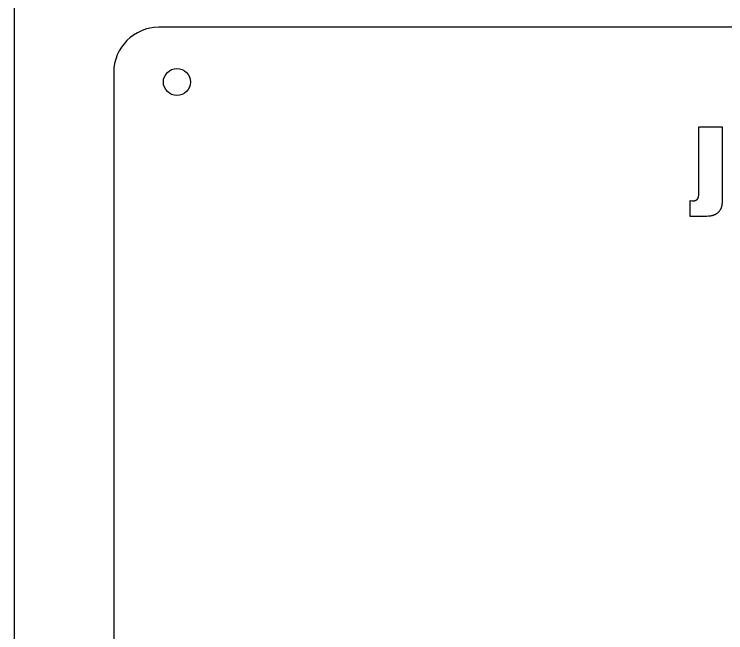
# Model space of a CAD drawing. Header units: millimetres. Extents: x 169 to 969, y 234 to 834.
# Drawn here: x 169.1 to 247.8, y 611.8 to 680.2 of the extents above; entities that cross this region are included whole.
import ezdxf

# ---------------------------------------------------------------- set-up
doc = ezdxf.new("R2010")
doc.units = ezdxf.units.MM
doc.header["$MEASUREMENT"] = 0
for name, color, linetype, true_color in [('標籤', 18, 'Continuous', 0x000000), ('標籤$切斷線', 1, 'Continuous', 0xff0000), ('邊框空跑', 4, 'Continuous', 0x00ffff), ('零件切斷線', 5, 'Continuous', 0x0000ff)]:
    doc.layers.add(name, color=color, linetype=linetype, true_color=true_color)

msp = doc.modelspace()

# ---------------------------------------------------------------- linework, layer by layer
at = {"layer": '標籤'}
msp.add_lwpolyline([(247.39, 667.757), (247.39, 661.114), (247.382, 659.889), (247.372, 659.476), (247.366, 659.319), (247.358, 659.196), (247.353, 659.143), (247.347, 659.09), (247.343, 659.064), (247.338, 659.038), (247.333, 659.013), (247.328, 658.987), (247.322, 658.962), (247.316, 658.937), (247.309, 658.912), (247.302, 658.887), (247.295, 658.862), (247.287, 658.838), (247.278, 658.814), (247.27, 658.789), (247.26, 658.765), (247.251, 658.742), (247.24, 658.718), (247.23, 658.694), (247.219, 658.671), (247.207, 658.648), (247.195, 658.625), (247.183, 658.602), (247.17, 658.579), (247.157, 658.557), (247.143, 658.534), (247.129, 658.512), (247.099, 658.468), (247.068, 658.425), (247.052, 658.403), (247.035, 658.382), (247.018, 658.362), (247.001, 658.342), (246.983, 658.322), (246.965, 658.303), (246.947, 658.284), (246.928, 658.266), (246.91, 658.248), (246.89, 658.23), (246.871, 658.213), (246.851, 658.196), (246.831, 658.18), (246.81, 658.164), (246.79, 658.149), (246.769, 658.134), (246.747, 658.119), (246.725, 658.105), (246.703, 658.091), (246.681, 658.078), (246.658, 658.065), (246.635, 658.052), (246.612, 658.04), (246.588, 658.028), (246.564, 658.017), (246.54, 658.006), (246.516, 657.995), (246.491, 657.985), (246.465, 657.975), (246.44, 657.966), (246.414, 657.957), (246.388, 657.949), (246.333, 657.933), (246.276, 657.918), (246.215, 657.904), (246.15, 657.891), (246.082, 657.879), (246.011, 657.869), (245.937, 657.859), (245.859, 657.85), (245.693, 657.836), (245.514, 657.825), (245.322, 657.819), (245.116, 657.817), (243.836, 657.817), (243.836, 659.582), (244.033, 659.569), (244.108, 659.565), (244.167, 659.564), (244.201, 659.565), (244.233, 659.566), (244.249, 659.567), (244.265, 659.569), (244.28, 659.57), (244.296, 659.572), (244.311, 659.575), (244.326, 659.577), (244.34, 659.58), (244.355, 659.583), (244.369, 659.586), (244.383, 659.59), (244.396, 659.594), (244.41, 659.598), (244.423, 659.602), (244.436, 659.607), (244.449, 659.612), (244.461, 659.617), (244.474, 659.622), (244.486, 659.628), (244.498, 659.634), (244.51, 659.64), (244.521, 659.646), (244.532, 659.653), (244.543, 659.66), (244.554, 659.667), (244.565, 659.675), (244.575, 659.682), (244.585, 659.69), (244.595, 659.699), (244.605, 659.707), (244.614, 659.716), (244.623, 659.724), (244.632, 659.733), (244.641, 659.742), (244.649, 659.751), (244.657, 659.76), (244.665, 659.77), (244.673, 659.779), (244.68, 659.789), (244.687, 659.798), (244.694, 659.808), (244.701, 659.818), (244.707, 659.828), (244.713, 659.838), (244.719, 659.849), (244.724, 659.859), (244.729, 659.869), (244.734, 659.88), (244.739, 659.891), (244.744, 659.902), (244.748, 659.913), (244.752, 659.924), (244.756, 659.935), (244.759, 659.946), (244.762, 659.958), (244.765, 659.969), (244.768, 659.981), (244.77, 659.993), (244.772, 660.005), (244.774, 660.017), (244.776, 660.029), (244.779, 660.055), (244.781, 660.084), (244.786, 660.15), (244.794, 660.317), (244.8, 660.788), (244.8, 667.757)], close=True, dxfattribs=at)
at = {"layer": '標籤$切斷線'}
msp.add_circle((187.101, 672.701), 1.5, dxfattribs=at)
at = {"layer": '邊框空跑'}
msp.add_lwpolyline([(969.113, 833.757), (169.113, 833.757), (169.113, 233.757), (969.113, 233.757)], close=True, dxfattribs=at)
at = {"layer": '零件切斷線'}
msp.add_line((325.113, 678.757), (185.113, 678.757), dxfattribs=at)
msp.add_lwpolyline([(180.113, 673.757), (180.113, 543.757)], dxfattribs=at)
msp.add_arc((185.113, 673.757), 5, 90, 180, dxfattribs=at)

doc.saveas('drawing.dxf')
